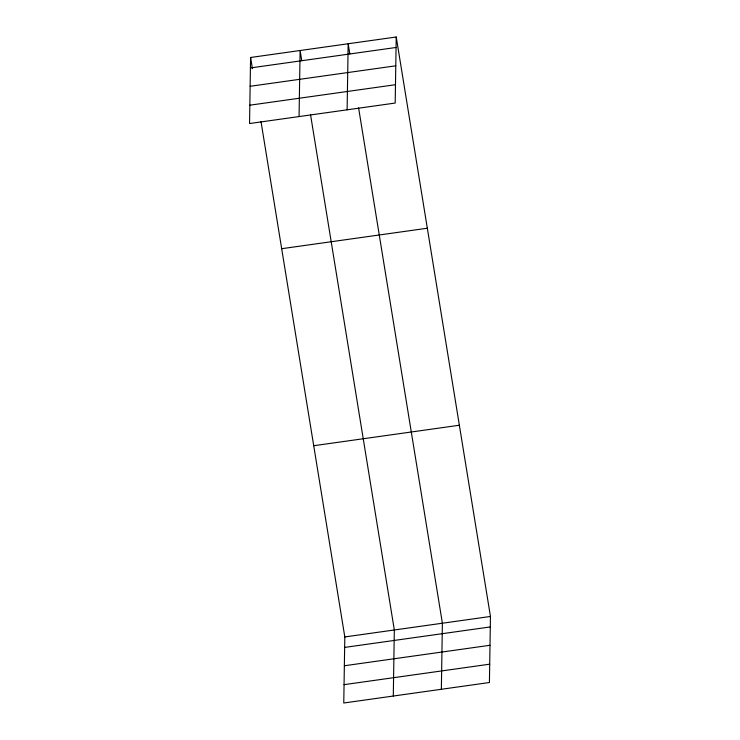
<?xml version="1.0" encoding="UTF-8"?>
<svg xmlns="http://www.w3.org/2000/svg" width="740" height="740" viewBox="0 0 740 740"><rect width="100%" height="100%" fill="white"/><g stroke="black" fill="none" stroke-linecap="round" stroke-linejoin="round"><path stroke-width="1.11" d="M250.582 57.48L249.546 123.534L395.188 103.054L396.233 37L250.582 57.48L252.414 68.728M299.062 116.569L300.107 50.514L301.744 60.634M347.125 109.816L348.17 43.752L349.807 53.881M261.007 121.591L344.812 636.946L343.767 703L489.418 682.521L490.454 616.466L396.233 37M393.292 696.035L394.328 629.981L310.532 114.626M441.355 689.282L442.391 623.228L358.595 107.874M250.416 67.941L396.067 47.471M250.129 86.284L395.78 65.814M249.833 105.191L395.475 84.712M281.681 248.705L427.322 228.225M313.714 445.721L459.364 425.241M344.812 636.946L490.454 616.466M344.646 647.408L490.287 626.937M344.359 665.76L490 645.28M344.063 684.657L489.704 664.178"/></g></svg>
